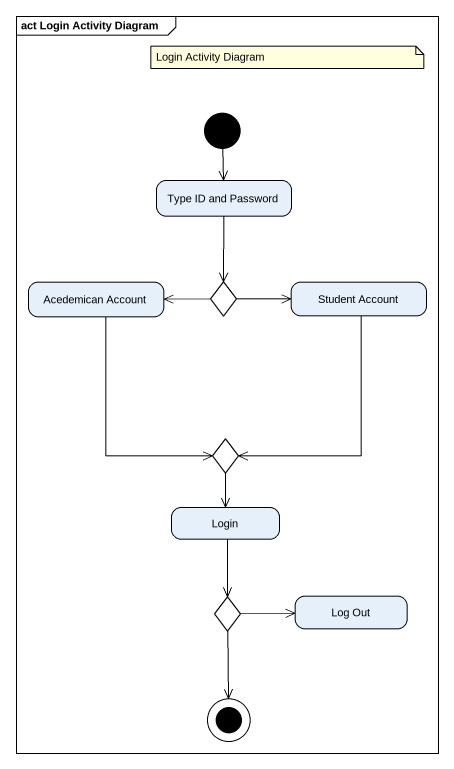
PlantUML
@startuml
mainframe act Login Activity Diagram
hide empty description
state "Type ID and Password" as Type_ID_and_Password
state "Acedemican Account" as Acedemican_Account
state choice1 <<choice>>
state "Student Account" as Student_Account
state choice2 <<choice>>
state Login
state choice3 <<choice>>
state "Log Out" as Log_Out
[*] --> Type_ID_and_Password
Type_ID_and_Password --> choice1
Acedemican_Account --> choice2
choice1 -left-> Acedemican_Account
choice1 -right-> Student_Account
Student_Account --> choice2
choice2 --> Login
Login --> choice3
choice3 -right-> Log_Out
choice3 --> [*]
note as N1
  Login Activity Diagram
end note
@enduml
